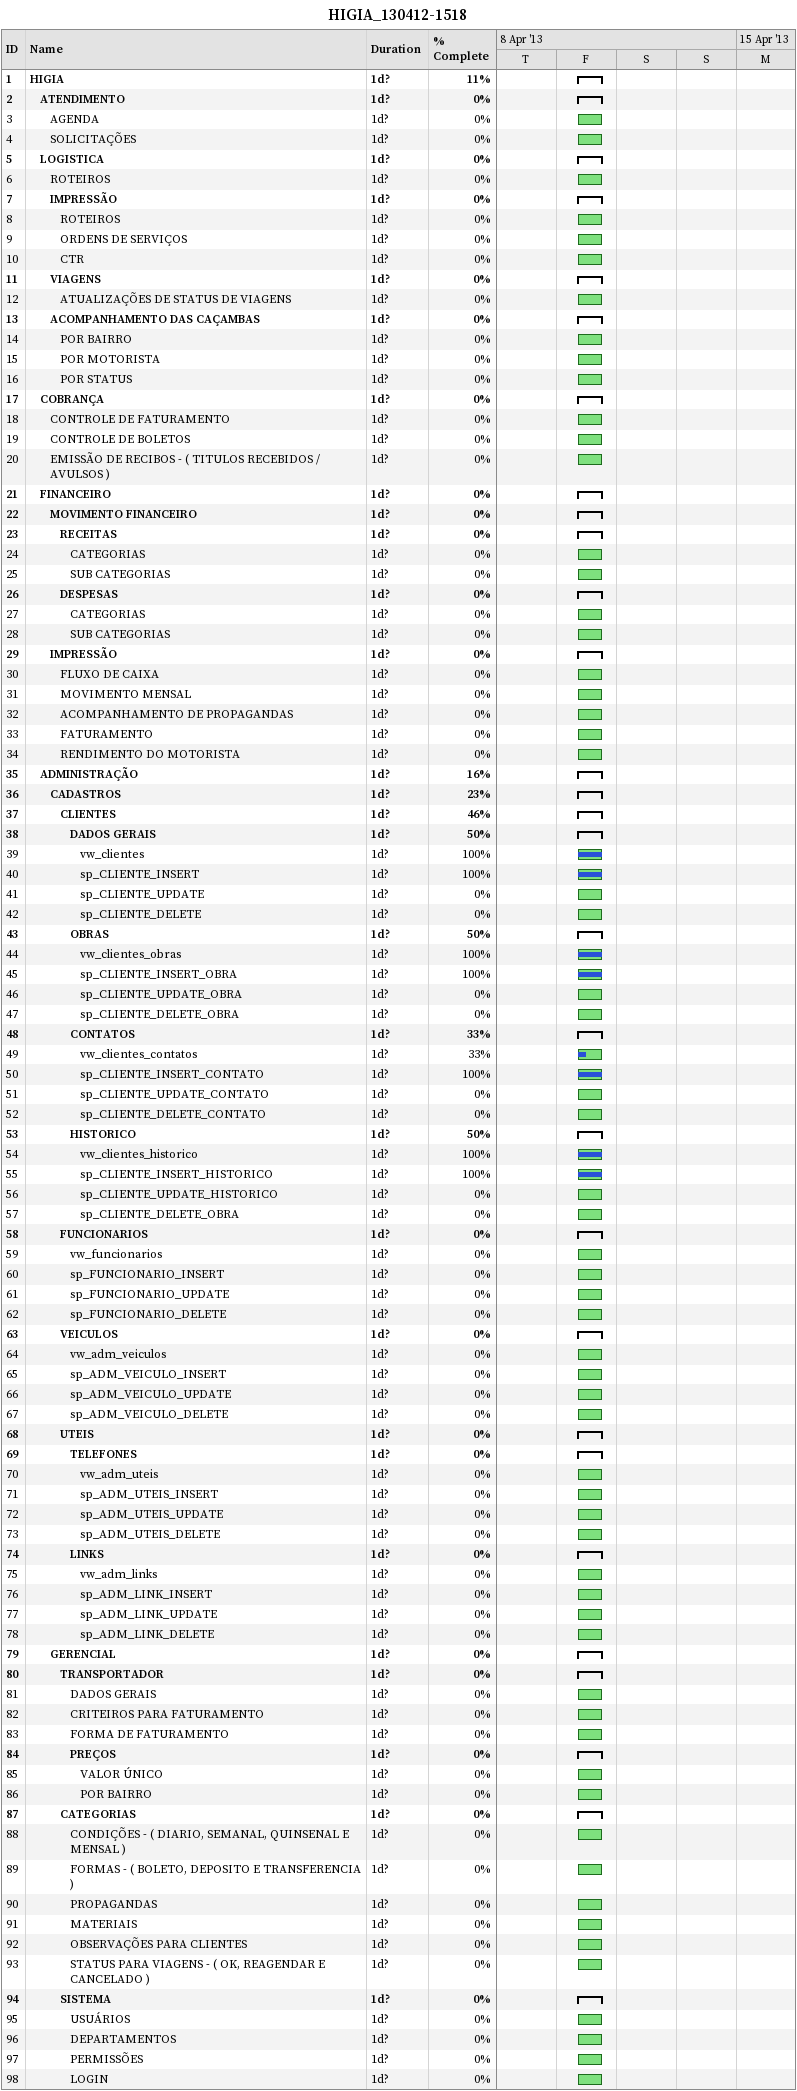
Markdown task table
HIGIA_130412-1518

| ID | Level | Task | Duration | Start | Finish | % complete |
|---|---|---|---|---|---|---|
| 1 | 1 | **HIGIA** | 1d? | 2013-04-12 | 2013-04-12 | 11 |
| 2 | 2 | **ATENDIMENTO** | 1d? | 2013-04-12 | 2013-04-12 | 0 |
| 3 | 3 | AGENDA | 1d? | 2013-04-12 | 2013-04-12 | 0 |
| 4 | 3 | SOLICITAÇÕES | 1d? | 2013-04-12 | 2013-04-12 | 0 |
| 5 | 2 | **LOGISTICA** | 1d? | 2013-04-12 | 2013-04-12 | 0 |
| 6 | 3 | ROTEIROS | 1d? | 2013-04-12 | 2013-04-12 | 0 |
| 7 | 3 | **IMPRESSÃO** | 1d? | 2013-04-12 | 2013-04-12 | 0 |
| 8 | 4 | ROTEIROS | 1d? | 2013-04-12 | 2013-04-12 | 0 |
| 9 | 4 | ORDENS DE SERVIÇOS | 1d? | 2013-04-12 | 2013-04-12 | 0 |
| 10 | 4 | CTR | 1d? | 2013-04-12 | 2013-04-12 | 0 |
| 11 | 3 | **VIAGENS** | 1d? | 2013-04-12 | 2013-04-12 | 0 |
| 12 | 4 | ATUALIZAÇÕES DE STATUS DE VIAGENS | 1d? | 2013-04-12 | 2013-04-12 | 0 |
| 13 | 3 | **ACOMPANHAMENTO DAS CAÇAMBAS** | 1d? | 2013-04-12 | 2013-04-12 | 0 |
| 14 | 4 | POR BAIRRO | 1d? | 2013-04-12 | 2013-04-12 | 0 |
| 15 | 4 | POR MOTORISTA | 1d? | 2013-04-12 | 2013-04-12 | 0 |
| 16 | 4 | POR STATUS | 1d? | 2013-04-12 | 2013-04-12 | 0 |
| 17 | 2 | **COBRANÇA** | 1d? | 2013-04-12 | 2013-04-12 | 0 |
| 18 | 3 | CONTROLE DE FATURAMENTO | 1d? | 2013-04-12 | 2013-04-12 | 0 |
| 19 | 3 | CONTROLE DE BOLETOS | 1d? | 2013-04-12 | 2013-04-12 | 0 |
| 20 | 3 | EMISSÃO DE RECIBOS - ( TITULOS RECEBIDOS / AVULSOS ) | 1d? | 2013-04-12 | 2013-04-12 | 0 |
| 21 | 2 | **FINANCEIRO** | 1d? | 2013-04-12 | 2013-04-12 | 0 |
| 22 | 3 | **MOVIMENTO FINANCEIRO** | 1d? | 2013-04-12 | 2013-04-12 | 0 |
| 23 | 4 | **RECEITAS** | 1d? | 2013-04-12 | 2013-04-12 | 0 |
| 24 | 5 | CATEGORIAS | 1d? | 2013-04-12 | 2013-04-12 | 0 |
| 25 | 5 | SUB CATEGORIAS | 1d? | 2013-04-12 | 2013-04-12 | 0 |
| 26 | 4 | **DESPESAS** | 1d? | 2013-04-12 | 2013-04-12 | 0 |
| 27 | 5 | CATEGORIAS | 1d? | 2013-04-12 | 2013-04-12 | 0 |
| 28 | 5 | SUB CATEGORIAS | 1d? | 2013-04-12 | 2013-04-12 | 0 |
| 29 | 3 | **IMPRESSÃO** | 1d? | 2013-04-12 | 2013-04-12 | 0 |
| 30 | 4 | FLUXO DE CAIXA | 1d? | 2013-04-12 | 2013-04-12 | 0 |
| 31 | 4 | MOVIMENTO MENSAL | 1d? | 2013-04-12 | 2013-04-12 | 0 |
| 32 | 4 | ACOMPANHAMENTO DE PROPAGANDAS | 1d? | 2013-04-12 | 2013-04-12 | 0 |
| 33 | 4 | FATURAMENTO | 1d? | 2013-04-12 | 2013-04-12 | 0 |
| 34 | 4 | RENDIMENTO DO MOTORISTA | 1d? | 2013-04-12 | 2013-04-12 | 0 |
| 35 | 2 | **ADMINISTRAÇÃO** | 1d? | 2013-04-12 | 2013-04-12 | 16 |
| 36 | 3 | **CADASTROS** | 1d? | 2013-04-12 | 2013-04-12 | 23 |
| 37 | 4 | **CLIENTES** | 1d? | 2013-04-12 | 2013-04-12 | 46 |
| 38 | 5 | **DADOS GERAIS** | 1d? | 2013-04-12 | 2013-04-12 | 50 |
| 39 | 6 | vw_clientes | 1d? | 2013-04-12 | 2013-04-12 | 100 |
| 40 | 6 | sp_CLIENTE_INSERT | 1d? | 2013-04-12 | 2013-04-12 | 100 |
| 41 | 6 | sp_CLIENTE_UPDATE | 1d? | 2013-04-12 | 2013-04-12 | 0 |
| 42 | 6 | sp_CLIENTE_DELETE | 1d? | 2013-04-12 | 2013-04-12 | 0 |
| 43 | 5 | **OBRAS** | 1d? | 2013-04-12 | 2013-04-12 | 50 |
| 44 | 6 | vw_clientes_obras | 1d? | 2013-04-12 | 2013-04-12 | 100 |
| 45 | 6 | sp_CLIENTE_INSERT_OBRA | 1d? | 2013-04-12 | 2013-04-12 | 100 |
| 46 | 6 | sp_CLIENTE_UPDATE_OBRA | 1d? | 2013-04-12 | 2013-04-12 | 0 |
| 47 | 6 | sp_CLIENTE_DELETE_OBRA | 1d? | 2013-04-12 | 2013-04-12 | 0 |
| 48 | 5 | **CONTATOS** | 1d? | 2013-04-12 | 2013-04-12 | 33 |
| 49 | 6 | vw_clientes_contatos | 1d? | 2013-04-12 | 2013-04-12 | 33 |
| 50 | 6 | sp_CLIENTE_INSERT_CONTATO | 1d? | 2013-04-12 | 2013-04-12 | 100 |
| 51 | 6 | sp_CLIENTE_UPDATE_CONTATO | 1d? | 2013-04-12 | 2013-04-12 | 0 |
| 52 | 6 | sp_CLIENTE_DELETE_CONTATO | 1d? | 2013-04-12 | 2013-04-12 | 0 |
| 53 | 5 | **HISTORICO** | 1d? | 2013-04-12 | 2013-04-12 | 50 |
| 54 | 6 | vw_clientes_historico | 1d? | 2013-04-12 | 2013-04-12 | 100 |
| 55 | 6 | sp_CLIENTE_INSERT_HISTORICO | 1d? | 2013-04-12 | 2013-04-12 | 100 |
| 56 | 6 | sp_CLIENTE_UPDATE_HISTORICO | 1d? | 2013-04-12 | 2013-04-12 | 0 |
| 57 | 6 | sp_CLIENTE_DELETE_OBRA | 1d? | 2013-04-12 | 2013-04-12 | 0 |
| 58 | 4 | **FUNCIONARIOS** | 1d? | 2013-04-12 | 2013-04-12 | 0 |
| 59 | 5 | vw_funcionarios | 1d? | 2013-04-12 | 2013-04-12 | 0 |
| 60 | 5 | sp_FUNCIONARIO_INSERT | 1d? | 2013-04-12 | 2013-04-12 | 0 |
| 61 | 5 | sp_FUNCIONARIO_UPDATE | 1d? | 2013-04-12 | 2013-04-12 | 0 |
| 62 | 5 | sp_FUNCIONARIO_DELETE | 1d? | 2013-04-12 | 2013-04-12 | 0 |
| 63 | 4 | **VEICULOS** | 1d? | 2013-04-12 | 2013-04-12 | 0 |
| 64 | 5 | vw_adm_veiculos | 1d? | 2013-04-12 | 2013-04-12 | 0 |
| 65 | 5 | sp_ADM_VEICULO_INSERT | 1d? | 2013-04-12 | 2013-04-12 | 0 |
| 66 | 5 | sp_ADM_VEICULO_UPDATE | 1d? | 2013-04-12 | 2013-04-12 | 0 |
| 67 | 5 | sp_ADM_VEICULO_DELETE | 1d? | 2013-04-12 | 2013-04-12 | 0 |
| 68 | 4 | **UTEIS** | 1d? | 2013-04-12 | 2013-04-12 | 0 |
| 69 | 5 | **TELEFONES** | 1d? | 2013-04-12 | 2013-04-12 | 0 |
| 70 | 6 | vw_adm_uteis | 1d? | 2013-04-12 | 2013-04-12 | 0 |
| 71 | 6 | sp_ADM_UTEIS_INSERT | 1d? | 2013-04-12 | 2013-04-12 | 0 |
| 72 | 6 | sp_ADM_UTEIS_UPDATE | 1d? | 2013-04-12 | 2013-04-12 | 0 |
| 73 | 6 | sp_ADM_UTEIS_DELETE | 1d? | 2013-04-12 | 2013-04-12 | 0 |
| 74 | 5 | **LINKS** | 1d? | 2013-04-12 | 2013-04-12 | 0 |
| 75 | 6 | vw_adm_links | 1d? | 2013-04-12 | 2013-04-12 | 0 |
| 76 | 6 | sp_ADM_LINK_INSERT | 1d? | 2013-04-12 | 2013-04-12 | 0 |
| 77 | 6 | sp_ADM_LINK_UPDATE | 1d? | 2013-04-12 | 2013-04-12 | 0 |
| 78 | 6 | sp_ADM_LINK_DELETE | 1d? | 2013-04-12 | 2013-04-12 | 0 |
| 79 | 3 | **GERENCIAL** | 1d? | 2013-04-12 | 2013-04-12 | 0 |
| 80 | 4 | **TRANSPORTADOR** | 1d? | 2013-04-12 | 2013-04-12 | 0 |
| 81 | 5 | DADOS GERAIS | 1d? | 2013-04-12 | 2013-04-12 | 0 |
| 82 | 5 | CRITEIROS PARA FATURAMENTO | 1d? | 2013-04-12 | 2013-04-12 | 0 |
| 83 | 5 | FORMA DE FATURAMENTO | 1d? | 2013-04-12 | 2013-04-12 | 0 |
| 84 | 5 | **PREÇOS** | 1d? | 2013-04-12 | 2013-04-12 | 0 |
| 85 | 6 | VALOR ÚNICO | 1d? | 2013-04-12 | 2013-04-12 | 0 |
| 86 | 6 | POR BAIRRO | 1d? | 2013-04-12 | 2013-04-12 | 0 |
| 87 | 4 | **CATEGORIAS** | 1d? | 2013-04-12 | 2013-04-12 | 0 |
| 88 | 5 | CONDIÇÕES - ( DIARIO, SEMANAL, QUINSENAL E MENSAL ) | 1d? | 2013-04-12 | 2013-04-12 | 0 |
| 89 | 5 | FORMAS - ( BOLETO, DEPOSITO E TRANSFERENCIA ) | 1d? | 2013-04-12 | 2013-04-12 | 0 |
| 90 | 5 | PROPAGANDAS | 1d? | 2013-04-12 | 2013-04-12 | 0 |
| 91 | 5 | MATERIAIS | 1d? | 2013-04-12 | 2013-04-12 | 0 |
| 92 | 5 | OBSERVAÇÕES PARA CLIENTES | 1d? | 2013-04-12 | 2013-04-12 | 0 |
| 93 | 5 | STATUS PARA VIAGENS - ( OK, REAGENDAR E CANCELADO ) | 1d? | 2013-04-12 | 2013-04-12 | 0 |
| 94 | 4 | **SISTEMA** | 1d? | 2013-04-12 | 2013-04-12 | 0 |
| 95 | 5 | USUÁRIOS | 1d? | 2013-04-12 | 2013-04-12 | 0 |
| 96 | 5 | DEPARTAMENTOS | 1d? | 2013-04-12 | 2013-04-12 | 0 |
| 97 | 5 | PERMISSÕES | 1d? | 2013-04-12 | 2013-04-12 | 0 |
| 98 | 5 | LOGIN | 1d? | 2013-04-12 | 2013-04-12 | 0 |
